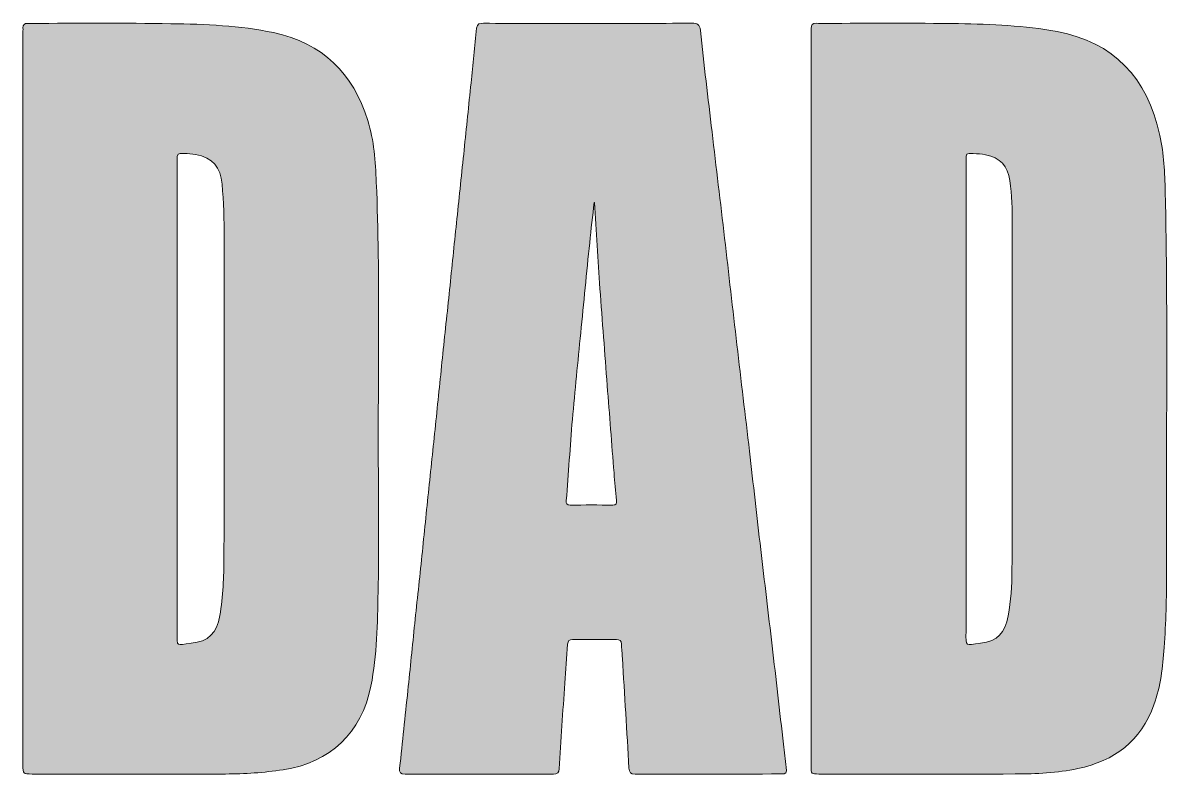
# Model space of a CAD drawing. Extents: x 416 to 1464, y -1420 to -521.
# Drawn here: x 899 to 1464, y -1420 to -1050 of the extents above; entities that cross this region are included whole.
import ezdxf

# ---------------------------------------------------------------- set-up
doc = ezdxf.new("R2010")
doc.units = 0
doc.header["$MEASUREMENT"] = 0
doc.layers.add('katman 1', color=7, linetype='Continuous')

# ---------------------------------------------------------------- blocks, each defined once
blk = doc.blocks.new('block 2')
at = {"layer": 'katman 1', "true_color": 0xffffff}
h = blk.add_hatch(color=7, dxfattribs=at)
h.dxf.hatch_style = 2
edge = h.paths.add_edge_path()
edge.add_spline(control_points=[(898.97, -1234.93), (898.97, -1175.07), (898.97, -1115.22), (898.97, -1055.36), (898.97, -1054.39), (899.01, -1053.41), (898.98, -1052.43), (898.94, -1050.88), (899.65, -1050.11), (901.23, -1050.16), (901.85, -1050.18), (902.47, -1050.15), (903.09, -1050.15), (926.04, -1050.18), (948.99, -1049.93), (971.93, -1050.32), (988.88, -1050.61), (1005.86, -1051.22), (1022.55, -1054.72), (1046.76, -1059.8), (1061.68, -1074.82), (1068.98, -1098.02), (1072.11, -1107.95), (1072.79, -1118.24), (1073.22, -1128.54), (1075.21, -1176.1), (1073.92, -1223.67), (1074.23, -1271.24), (1074.36, -1290.98), (1074.47, -1310.73), (1074.09, -1330.47), (1073.79, -1345.99), (1073.6, -1361.57), (1070.55, -1376.91), (1065.92, -1400.15), (1050.62, -1414.66), (1027.2, -1418.21), (1017.78, -1419.64), (1008.31, -1420.3), (998.79, -1420.3), (967.04, -1420.31), (935.29, -1420.3), (903.54, -1420.3), (898.98, -1420.3), (898.97, -1420.3), (898.97, -1415.83), (898.97, -1355.53), (898.97, -1295.23), (898.97, -1234.93)], knot_values=[0, 0, 0, 0, 1, 1, 1, 2, 2, 2, 3, 3, 3, 4, 4, 4, 5, 5, 5, 6, 6, 6, 7, 7, 7, 8, 8, 8, 9, 9, 9, 10, 10, 10, 11, 11, 11, 12, 12, 12, 13, 13, 13, 14, 14, 14, 15, 15, 15, 16, 16, 16, 16], degree=3, periodic=1)
edge = h.paths.add_edge_path()
edge.add_spline(control_points=[(975.03, -1235.2), (975.03, -1273.43), (975.03, -1311.67), (975.03, -1349.91), (975.03, -1358.4), (974.43, -1356.56), (981.87, -1355.84), (990.53, -1355), (994.62, -1350.76), (996.07, -1342.2), (997.68, -1332.71), (998.06, -1323.1), (998.09, -1313.53), (998.26, -1260.98), (998.19, -1208.42), (998.2, -1155.87), (998.2, -1147.07), (997.89, -1138.29), (997.16, -1129.52), (996.45, -1120.93), (992.48, -1116.46), (984.09, -1114.8), (982.23, -1114.43), (980.38, -1114.43), (978.52, -1114.34), (975.03, -1114.18), (975.03, -1114.21), (975.03, -1117.82), (975.03, -1156.95), (975.03, -1196.07), (975.03, -1235.2)], knot_values=[0, 0, 0, 0, 1, 1, 1, 2, 2, 2, 3, 3, 3, 4, 4, 4, 5, 5, 5, 6, 6, 6, 7, 7, 7, 8, 8, 8, 9, 9, 9, 10, 10, 10, 10], degree=3, periodic=1)
h = blk.add_hatch(color=7, dxfattribs=at)
h.dxf.hatch_style = 2
edge = h.paths.add_edge_path()
edge.add_spline(control_points=[(1177.84, -1050.15), (1194.83, -1050.15), (1211.82, -1050.2), (1228.81, -1050.1), (1231.47, -1050.09), (1232.69, -1050.59), (1233.01, -1053.63), (1234.77, -1070.32), (1236.79, -1086.99), (1238.75, -1103.66), (1240.8, -1121.12), (1242.92, -1138.57), (1244.96, -1156.04), (1247.01, -1173.59), (1248.97, -1191.15), (1251.02, -1208.71), (1253.06, -1226.17), (1255.18, -1243.63), (1257.22, -1261.09), (1259.1, -1277.23), (1260.89, -1293.38), (1262.77, -1309.53), (1264.62, -1325.4), (1266.57, -1341.27), (1268.42, -1357.14), (1270.31, -1373.29), (1272.12, -1389.44), (1273.98, -1405.58), (1274.41, -1409.37), (1274.92, -1413.16), (1275.39, -1416.95), (1275.76, -1419.87), (1275.46, -1420.29), (1272.6, -1420.29), (1248.68, -1420.31), (1224.75, -1420.28), (1200.82, -1420.33), (1198.67, -1420.34), (1197.9, -1419.63), (1197.78, -1417.43), (1196.78, -1399.34), (1195.66, -1381.25), (1194.57, -1363.17), (1194.43, -1360.86), (1194.14, -1358.56), (1194.12, -1356.26), (1194.1, -1354.46), (1193.26, -1353.97), (1191.64, -1353.98), (1184.43, -1354.01), (1177.23, -1354.02), (1170.02, -1353.97), (1168.32, -1353.96), (1167.67, -1354.69), (1167.56, -1356.33), (1167.13, -1362.71), (1166.57, -1369.08), (1166.14, -1375.46), (1165.2, -1389.55), (1164.28, -1403.64), (1163.4, -1417.74), (1163.28, -1419.66), (1162.48, -1420.33), (1160.57, -1420.33), (1136.2, -1420.29), (1111.83, -1420.28), (1087.46, -1420.34), (1085.18, -1420.34), (1084.48, -1419.51), (1084.71, -1417.34), (1086.09, -1404.62), (1087.43, -1391.91), (1088.76, -1379.19), (1089.91, -1368.15), (1091.02, -1357.1), (1092.17, -1346.06), (1093.34, -1334.94), (1094.55, -1323.81), (1095.71, -1312.68), (1096.86, -1301.64), (1097.96, -1290.6), (1099.1, -1279.56), (1100.26, -1268.43), (1101.45, -1257.3), (1102.61, -1246.17), (1103.76, -1235.13), (1104.88, -1224.09), (1106.03, -1213.05), (1107.2, -1201.83), (1108.39, -1190.62), (1109.56, -1179.4), (1110.7, -1168.45), (1111.82, -1157.49), (1112.96, -1146.54), (1114.14, -1135.23), (1115.34, -1123.93), (1116.51, -1112.62), (1117.66, -1101.58), (1118.78, -1090.54), (1119.91, -1079.5), (1120.84, -1070.49), (1121.79, -1061.48), (1122.66, -1052.46), (1122.88, -1050.18), (1124.36, -1050.14), (1126.07, -1050.14), (1141.64, -1050.16), (1157.2, -1050.15), (1172.77, -1050.15), (1174.46, -1050.15), (1176.15, -1050.15), (1177.84, -1050.15)], knot_values=[0, 0, 0, 0, 1, 1, 1, 2, 2, 2, 3, 3, 3, 4, 4, 4, 5, 5, 5, 6, 6, 6, 7, 7, 7, 8, 8, 8, 9, 9, 9, 10, 10, 10, 11, 11, 11, 12, 12, 12, 13, 13, 13, 14, 14, 14, 15, 15, 15, 16, 16, 16, 17, 17, 17, 18, 18, 18, 19, 19, 19, 20, 20, 20, 21, 21, 21, 22, 22, 22, 23, 23, 23, 24, 24, 24, 25, 25, 25, 26, 26, 26, 27, 27, 27, 28, 28, 28, 29, 29, 29, 30, 30, 30, 31, 31, 31, 32, 32, 32, 33, 33, 33, 34, 34, 34, 35, 35, 35, 36, 36, 36, 37, 37, 37, 37], degree=3, periodic=1)
edge = h.paths.add_edge_path()
edge.add_spline(control_points=[(1180.78, -1138.48), (1180.73, -1138.48), (1180.67, -1138.48), (1180.62, -1138.48), (1179.89, -1145.09), (1179.11, -1151.7), (1178.43, -1158.32), (1176.92, -1173.16), (1175.44, -1188), (1173.99, -1202.84), (1172.59, -1217.07), (1171.13, -1231.29), (1169.91, -1245.53), (1168.78, -1258.8), (1167.96, -1272.1), (1166.91, -1285.38), (1166.78, -1287.01), (1167.06, -1287.69), (1168.77, -1287.68), (1175.79, -1287.64), (1182.82, -1287.64), (1189.84, -1287.68), (1191.58, -1287.69), (1191.85, -1286.98), (1191.66, -1285.37), (1191.13, -1280.87), (1190.78, -1276.36), (1190.43, -1271.84), (1189.3, -1257.5), (1188.18, -1243.16), (1187.09, -1228.81), (1185.88, -1212.88), (1184.62, -1196.94), (1183.51, -1181), (1182.51, -1166.83), (1181.68, -1152.65), (1180.78, -1138.48)], knot_values=[0, 0, 0, 0, 1, 1, 1, 2, 2, 2, 3, 3, 3, 4, 4, 4, 5, 5, 5, 6, 6, 6, 7, 7, 7, 8, 8, 8, 9, 9, 9, 10, 10, 10, 11, 11, 11, 12, 12, 12, 12], degree=3, periodic=1)
h = blk.add_hatch(color=7, dxfattribs=at)
h.dxf.hatch_style = 2
edge = h.paths.add_edge_path()
edge.add_spline(control_points=[(1287.63, -1235.21), (1287.63, -1175.34), (1287.63, -1115.48), (1287.63, -1055.62), (1287.63, -1054.64), (1287.67, -1053.66), (1287.63, -1052.68), (1287.56, -1050.89), (1288.34, -1050.05), (1290.18, -1050.14), (1291.6, -1050.21), (1293.02, -1050.15), (1294.45, -1050.15), (1316.42, -1050.18), (1338.39, -1049.96), (1360.36, -1050.31), (1376.6, -1050.57), (1392.86, -1051.23), (1408.91, -1054.21), (1436.81, -1059.39), (1453.34, -1076.82), (1459.62, -1105.47), (1461.61, -1114.53), (1462.03, -1123.8), (1462.24, -1133.03), (1463.65, -1195.72), (1462.6, -1258.43), (1462.9, -1321.13), (1462.96, -1333.41), (1462.57, -1345.67), (1461.72, -1357.9), (1461.05, -1367.48), (1460, -1377.01), (1456.68, -1386.15), (1450.22, -1403.94), (1437.22, -1413.89), (1419.08, -1417.63), (1408.95, -1419.73), (1398.64, -1420.27), (1388.32, -1420.29), (1356.03, -1420.33), (1323.74, -1420.31), (1291.46, -1420.3), (1287.65, -1420.3), (1287.63, -1420.29), (1287.63, -1416.4), (1287.63, -1356.01), (1287.63, -1295.61), (1287.63, -1235.21)], knot_values=[0, 0, 0, 0, 1, 1, 1, 2, 2, 2, 3, 3, 3, 4, 4, 4, 5, 5, 5, 6, 6, 6, 7, 7, 7, 8, 8, 8, 9, 9, 9, 10, 10, 10, 11, 11, 11, 12, 12, 12, 13, 13, 13, 14, 14, 14, 15, 15, 15, 16, 16, 16, 16], degree=3, periodic=1)
edge = h.paths.add_edge_path()
edge.add_spline(control_points=[(1364, -1234.89), (1364, -1273.22), (1364, -1311.54), (1364, -1349.86), (1364, -1358.22), (1363.41, -1356.73), (1371.12, -1355.75), (1379.78, -1354.65), (1383.17, -1350.93), (1384.78, -1342.24), (1386.15, -1334.88), (1386.66, -1327.4), (1386.68, -1319.97), (1386.83, -1263.06), (1386.8, -1206.15), (1386.82, -1149.24), (1386.83, -1142.04), (1386.64, -1134.85), (1385.67, -1127.71), (1384.71, -1120.53), (1380.7, -1116.37), (1373.68, -1114.96), (1371.66, -1114.56), (1369.64, -1114.42), (1367.59, -1114.34), (1364.01, -1114.2), (1364.01, -1114.19), (1364, -1117.79), (1364, -1156.82), (1364, -1195.86), (1364, -1234.89)], knot_values=[0, 0, 0, 0, 1, 1, 1, 2, 2, 2, 3, 3, 3, 4, 4, 4, 5, 5, 5, 6, 6, 6, 7, 7, 7, 8, 8, 8, 9, 9, 9, 10, 10, 10, 10], degree=3, periodic=1)
at = {"layer": 'katman 1', "lineweight": 0}
for points, knots in [([(898.97, -1234.93), (898.97, -1175.07), (898.97, -1115.22), (898.97, -1055.36), (898.97, -1054.39), (899.01, -1053.41), (898.98, -1052.43), (898.94, -1050.88), (899.65, -1050.11), (901.23, -1050.16), (901.85, -1050.18), (902.47, -1050.15), (903.09, -1050.15), (926.04, -1050.18), (948.99, -1049.93), (971.93, -1050.32), (988.88, -1050.61), (1005.86, -1051.22), (1022.55, -1054.72), (1046.76, -1059.8), (1061.68, -1074.82), (1068.98, -1098.02), (1072.11, -1107.95), (1072.79, -1118.24), (1073.22, -1128.54), (1075.21, -1176.1), (1073.92, -1223.67), (1074.23, -1271.24), (1074.36, -1290.98), (1074.47, -1310.73), (1074.09, -1330.47), (1073.79, -1345.99), (1073.6, -1361.57), (1070.55, -1376.91), (1065.92, -1400.15), (1050.62, -1414.66), (1027.2, -1418.21), (1017.78, -1419.64), (1008.31, -1420.3), (998.79, -1420.3), (967.04, -1420.31), (935.29, -1420.3), (903.54, -1420.3), (898.98, -1420.3), (898.97, -1420.3), (898.97, -1415.83), (898.97, -1355.53), (898.97, -1295.23), (898.97, -1234.93)], [0, 0, 0, 0, 1, 1, 1, 2, 2, 2, 3, 3, 3, 4, 4, 4, 5, 5, 5, 6, 6, 6, 7, 7, 7, 8, 8, 8, 9, 9, 9, 10, 10, 10, 11, 11, 11, 12, 12, 12, 13, 13, 13, 14, 14, 14, 15, 15, 15, 16, 16, 16, 16]), ([(1177.84, -1050.15), (1194.83, -1050.15), (1211.82, -1050.2), (1228.81, -1050.1), (1231.47, -1050.09), (1232.69, -1050.59), (1233.01, -1053.63), (1234.77, -1070.32), (1236.79, -1086.99), (1238.75, -1103.66), (1240.8, -1121.12), (1242.92, -1138.57), (1244.96, -1156.04), (1247.01, -1173.59), (1248.97, -1191.15), (1251.02, -1208.71), (1253.06, -1226.17), (1255.18, -1243.63), (1257.22, -1261.09), (1259.1, -1277.23), (1260.89, -1293.38), (1262.77, -1309.53), (1264.62, -1325.4), (1266.57, -1341.27), (1268.42, -1357.14), (1270.31, -1373.29), (1272.12, -1389.44), (1273.98, -1405.58), (1274.41, -1409.37), (1274.92, -1413.16), (1275.39, -1416.95), (1275.76, -1419.87), (1275.46, -1420.29), (1272.6, -1420.29), (1248.68, -1420.31), (1224.75, -1420.28), (1200.82, -1420.33), (1198.67, -1420.34), (1197.9, -1419.63), (1197.78, -1417.43), (1196.78, -1399.34), (1195.66, -1381.25), (1194.57, -1363.17), (1194.43, -1360.86), (1194.14, -1358.56), (1194.12, -1356.26), (1194.1, -1354.46), (1193.26, -1353.97), (1191.64, -1353.98), (1184.43, -1354.01), (1177.23, -1354.02), (1170.02, -1353.97), (1168.32, -1353.96), (1167.67, -1354.69), (1167.56, -1356.33), (1167.13, -1362.71), (1166.57, -1369.08), (1166.14, -1375.46), (1165.2, -1389.55), (1164.28, -1403.64), (1163.4, -1417.74), (1163.28, -1419.66), (1162.48, -1420.33), (1160.57, -1420.33), (1136.2, -1420.29), (1111.83, -1420.28), (1087.46, -1420.34), (1085.18, -1420.34), (1084.48, -1419.51), (1084.71, -1417.34), (1086.09, -1404.62), (1087.43, -1391.91), (1088.76, -1379.19), (1089.91, -1368.15), (1091.02, -1357.1), (1092.17, -1346.06), (1093.34, -1334.94), (1094.55, -1323.81), (1095.71, -1312.68), (1096.86, -1301.64), (1097.96, -1290.6), (1099.1, -1279.56), (1100.26, -1268.43), (1101.45, -1257.3), (1102.61, -1246.17), (1103.76, -1235.13), (1104.88, -1224.09), (1106.03, -1213.05), (1107.2, -1201.83), (1108.39, -1190.62), (1109.56, -1179.4), (1110.7, -1168.45), (1111.82, -1157.49), (1112.96, -1146.54), (1114.14, -1135.23), (1115.34, -1123.93), (1116.51, -1112.62), (1117.66, -1101.58), (1118.78, -1090.54), (1119.91, -1079.5), (1120.84, -1070.49), (1121.79, -1061.48), (1122.66, -1052.46), (1122.88, -1050.18), (1124.36, -1050.14), (1126.07, -1050.14), (1141.64, -1050.16), (1157.2, -1050.15), (1172.77, -1050.15), (1174.46, -1050.15), (1176.15, -1050.15), (1177.84, -1050.15)], [0, 0, 0, 0, 1, 1, 1, 2, 2, 2, 3, 3, 3, 4, 4, 4, 5, 5, 5, 6, 6, 6, 7, 7, 7, 8, 8, 8, 9, 9, 9, 10, 10, 10, 11, 11, 11, 12, 12, 12, 13, 13, 13, 14, 14, 14, 15, 15, 15, 16, 16, 16, 17, 17, 17, 18, 18, 18, 19, 19, 19, 20, 20, 20, 21, 21, 21, 22, 22, 22, 23, 23, 23, 24, 24, 24, 25, 25, 25, 26, 26, 26, 27, 27, 27, 28, 28, 28, 29, 29, 29, 30, 30, 30, 31, 31, 31, 32, 32, 32, 33, 33, 33, 34, 34, 34, 35, 35, 35, 36, 36, 36, 37, 37, 37, 37]), ([(1287.63, -1235.21), (1287.63, -1175.34), (1287.63, -1115.48), (1287.63, -1055.62), (1287.63, -1054.64), (1287.67, -1053.66), (1287.63, -1052.68), (1287.56, -1050.89), (1288.34, -1050.05), (1290.18, -1050.14), (1291.6, -1050.21), (1293.02, -1050.15), (1294.45, -1050.15), (1316.42, -1050.18), (1338.39, -1049.96), (1360.36, -1050.31), (1376.6, -1050.57), (1392.86, -1051.23), (1408.91, -1054.21), (1436.81, -1059.39), (1453.34, -1076.82), (1459.62, -1105.47), (1461.61, -1114.53), (1462.03, -1123.8), (1462.24, -1133.03), (1463.65, -1195.72), (1462.6, -1258.43), (1462.9, -1321.13), (1462.96, -1333.41), (1462.57, -1345.67), (1461.72, -1357.9), (1461.05, -1367.48), (1460, -1377.01), (1456.68, -1386.15), (1450.22, -1403.94), (1437.22, -1413.89), (1419.08, -1417.63), (1408.95, -1419.73), (1398.64, -1420.27), (1388.32, -1420.29), (1356.03, -1420.33), (1323.74, -1420.31), (1291.46, -1420.3), (1287.65, -1420.3), (1287.63, -1420.29), (1287.63, -1416.4), (1287.63, -1356.01), (1287.63, -1295.61), (1287.63, -1235.21)], [0, 0, 0, 0, 1, 1, 1, 2, 2, 2, 3, 3, 3, 4, 4, 4, 5, 5, 5, 6, 6, 6, 7, 7, 7, 8, 8, 8, 9, 9, 9, 10, 10, 10, 11, 11, 11, 12, 12, 12, 13, 13, 13, 14, 14, 14, 15, 15, 15, 16, 16, 16, 16]), ([(975.03, -1235.2), (975.03, -1273.43), (975.03, -1311.67), (975.03, -1349.91), (975.03, -1358.4), (974.43, -1356.56), (981.87, -1355.84), (990.53, -1355), (994.62, -1350.76), (996.07, -1342.2), (997.68, -1332.71), (998.06, -1323.1), (998.09, -1313.53), (998.26, -1260.98), (998.19, -1208.42), (998.2, -1155.87), (998.2, -1147.07), (997.89, -1138.29), (997.16, -1129.52), (996.45, -1120.93), (992.48, -1116.46), (984.09, -1114.8), (982.23, -1114.43), (980.38, -1114.43), (978.52, -1114.34), (975.03, -1114.18), (975.03, -1114.21), (975.03, -1117.82), (975.03, -1156.95), (975.03, -1196.07), (975.03, -1235.2)], [0, 0, 0, 0, 1, 1, 1, 2, 2, 2, 3, 3, 3, 4, 4, 4, 5, 5, 5, 6, 6, 6, 7, 7, 7, 8, 8, 8, 9, 9, 9, 10, 10, 10, 10]), ([(1364, -1234.89), (1364, -1273.22), (1364, -1311.54), (1364, -1349.86), (1364, -1358.22), (1363.41, -1356.73), (1371.12, -1355.75), (1379.78, -1354.65), (1383.17, -1350.93), (1384.78, -1342.24), (1386.15, -1334.88), (1386.66, -1327.4), (1386.68, -1319.97), (1386.83, -1263.06), (1386.8, -1206.15), (1386.82, -1149.24), (1386.83, -1142.04), (1386.64, -1134.85), (1385.67, -1127.71), (1384.71, -1120.53), (1380.7, -1116.37), (1373.68, -1114.96), (1371.66, -1114.56), (1369.64, -1114.42), (1367.59, -1114.34), (1364.01, -1114.2), (1364.01, -1114.19), (1364, -1117.79), (1364, -1156.82), (1364, -1195.86), (1364, -1234.89)], [0, 0, 0, 0, 1, 1, 1, 2, 2, 2, 3, 3, 3, 4, 4, 4, 5, 5, 5, 6, 6, 6, 7, 7, 7, 8, 8, 8, 9, 9, 9, 10, 10, 10, 10]), ([(1180.78, -1138.48), (1180.73, -1138.48), (1180.67, -1138.48), (1180.62, -1138.48), (1179.89, -1145.09), (1179.11, -1151.7), (1178.43, -1158.32), (1176.92, -1173.16), (1175.44, -1188), (1173.99, -1202.84), (1172.59, -1217.07), (1171.13, -1231.29), (1169.91, -1245.53), (1168.78, -1258.8), (1167.96, -1272.1), (1166.91, -1285.38), (1166.78, -1287.01), (1167.06, -1287.69), (1168.77, -1287.68), (1175.79, -1287.64), (1182.82, -1287.64), (1189.84, -1287.68), (1191.58, -1287.69), (1191.85, -1286.98), (1191.66, -1285.37), (1191.13, -1280.87), (1190.78, -1276.36), (1190.43, -1271.84), (1189.3, -1257.5), (1188.18, -1243.16), (1187.09, -1228.81), (1185.88, -1212.88), (1184.62, -1196.94), (1183.51, -1181), (1182.51, -1166.83), (1181.68, -1152.65), (1180.78, -1138.48)], [0, 0, 0, 0, 1, 1, 1, 2, 2, 2, 3, 3, 3, 4, 4, 4, 5, 5, 5, 6, 6, 6, 7, 7, 7, 8, 8, 8, 9, 9, 9, 10, 10, 10, 11, 11, 11, 12, 12, 12, 12])]:
    blk.add_open_spline(points, degree=3, knots=knots, dxfattribs=at)

msp = doc.modelspace()

# ---------------------------------------------------------------- block references
at = {"layer": 'katman 1'}
msp.add_blockref('block 2', (0, 0), dxfattribs=at)

doc.saveas('drawing.dxf')
